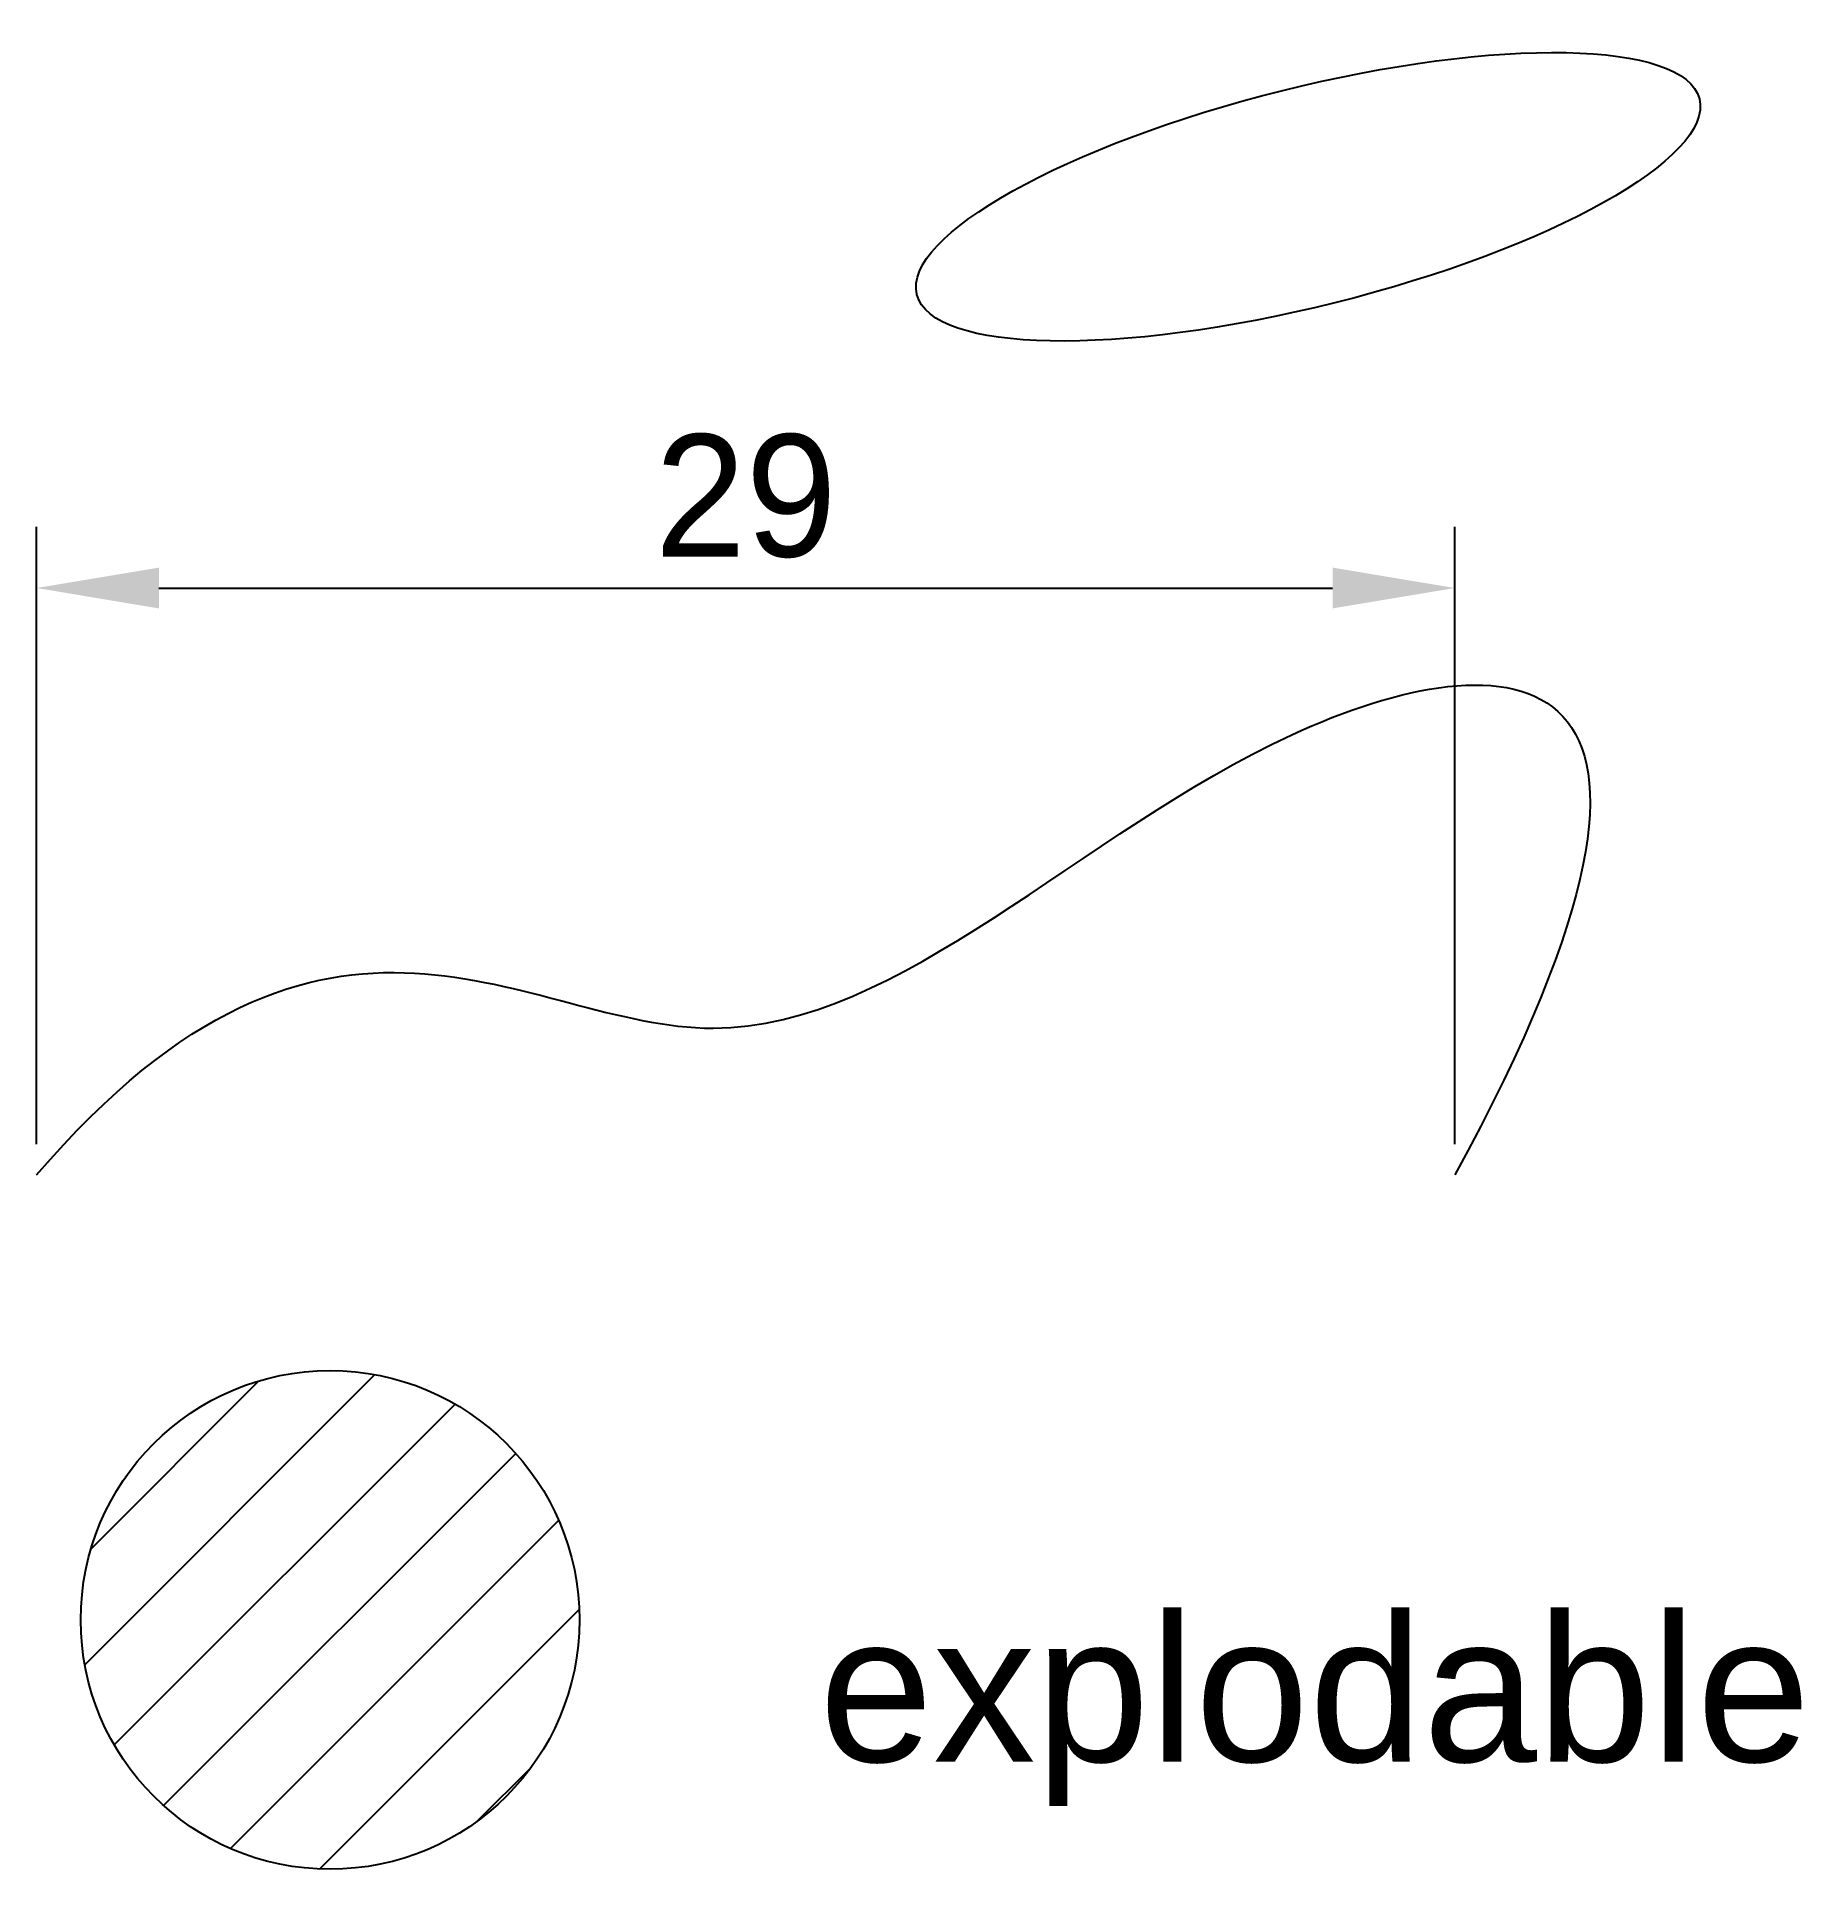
# Model space of a CAD drawing. Header units: millimetres. Extents: x 2 to 38.1, y -1.2 to 36.3.
import ezdxf

# ---------------------------------------------------------------- set-up
doc = ezdxf.new("R2010")
doc.units = ezdxf.units.MM
doc.layers.get('0').update_dxf_attribs({"lineweight": 25, "true_color": 0xffffff})
doc.layers.get('Defpoints').update_dxf_attribs({"true_color": 0xffffff})
doc.styles.add('textstyle0', font='')
doc.styles.get('textstyle0').set_extended_font_data('Arial')
doc.dimstyles.new('QCADDimStyle', dxfattribs={"dimtxt": 2.5, "dimasz": 2.5, "dimexe": 1.25, "dimexo": 0.625, "dimtad": 1, "dimtoh": 1, "dimdec": 4, "dimzin": 0, "dimdsep": 46, "dimtxsty": 'Standard', "dimcen": 0.09, "dimadec": 0, "dimazin": 0, "dimtfac": 1, "dimtdec": 4, "dimtofl": 0, "dimtmove": 0, "dimatfit": 3, "dimfxl": 1, "dimtolj": 1, "dimtzin": 0, "dimarcsym": 0})

# ---------------------------------------------------------------- blocks, each defined once
blk = doc.blocks.new('*D1')
at = {"color": 0, "lineweight": -2}
for p, q in [((2, 13.625), (2, 26.25)), ((31, 13.625), (31, 26.25)), ((4.5, 25), (28.5, 25))]:
    blk.add_line(p, q, dxfattribs=at)
at = {"color": 0}
for points in [[(4.5, 25.417), (4.5, 24.583), (2, 25)], [(28.5, 24.583), (28.5, 25.417), (31, 25)]]:
    blk.add_solid(points, dxfattribs=at)
at = {"layer": 'Defpoints', "color": 0}
for p in [(31, 25), (2, 13), (31, 13)]:
    blk.add_point(p, dxfattribs=at)
at = {"color": 0, "insert": (16.5, 26.875), "char_height": 2.5, "attachment_point": 5}
blk.add_mtext('\\A1;29', dxfattribs=at)

msp = doc.modelspace()

# ---------------------------------------------------------------- hatches: boundary and pattern name
h = msp.add_hatch()
h.set_pattern_fill('ANSI31', color=256, scale=0.5, style=0)
edge = h.paths.add_edge_path(flags=0)
edge.add_arc((8, 3.90098), 5.09902, 0, 360)

# ---------------------------------------------------------------- linework, layer by layer
msp.add_circle((8, 3.90098), 5.09902)
msp.add_ellipse((28, 33), major_axis=(8, 2), ratio=0.27116307)
msp.add_open_spline([(2, 13), (8, 20), (16, 12), (27, 24), (37, 24), (31, 13)], degree=3)

# ---------------------------------------------------------------- texts
at = {"insert": (18, 4), "char_height": 3, "attachment_point": 1, "style": 'textstyle0'}
msp.add_mtext('explodable', dxfattribs=at)

# ---------------------------------------------------------------- dimensions: what is measured, and where the dimension line sits
dim = msp.add_linear_dim(base=(31, 25), p1=(2, 13), p2=(31, 13), dimstyle='QCADDimStyle', override={"dimtxt": 2.5, "dimasz": 2.5, "dimexe": 1.25, "dimexo": 0.625, "dimgap": 0.625, "dimzin": 8, "dimclrd": 0, "dimclre": 0, "dimclrt": 0, "dimazin": 3, "dimtmove": 2})
dim.commit()
dim.dimension.update_dxf_attribs({"geometry": '*D1', "text_midpoint": (16.5, 26.875)})

doc.saveas('drawing.dxf')
